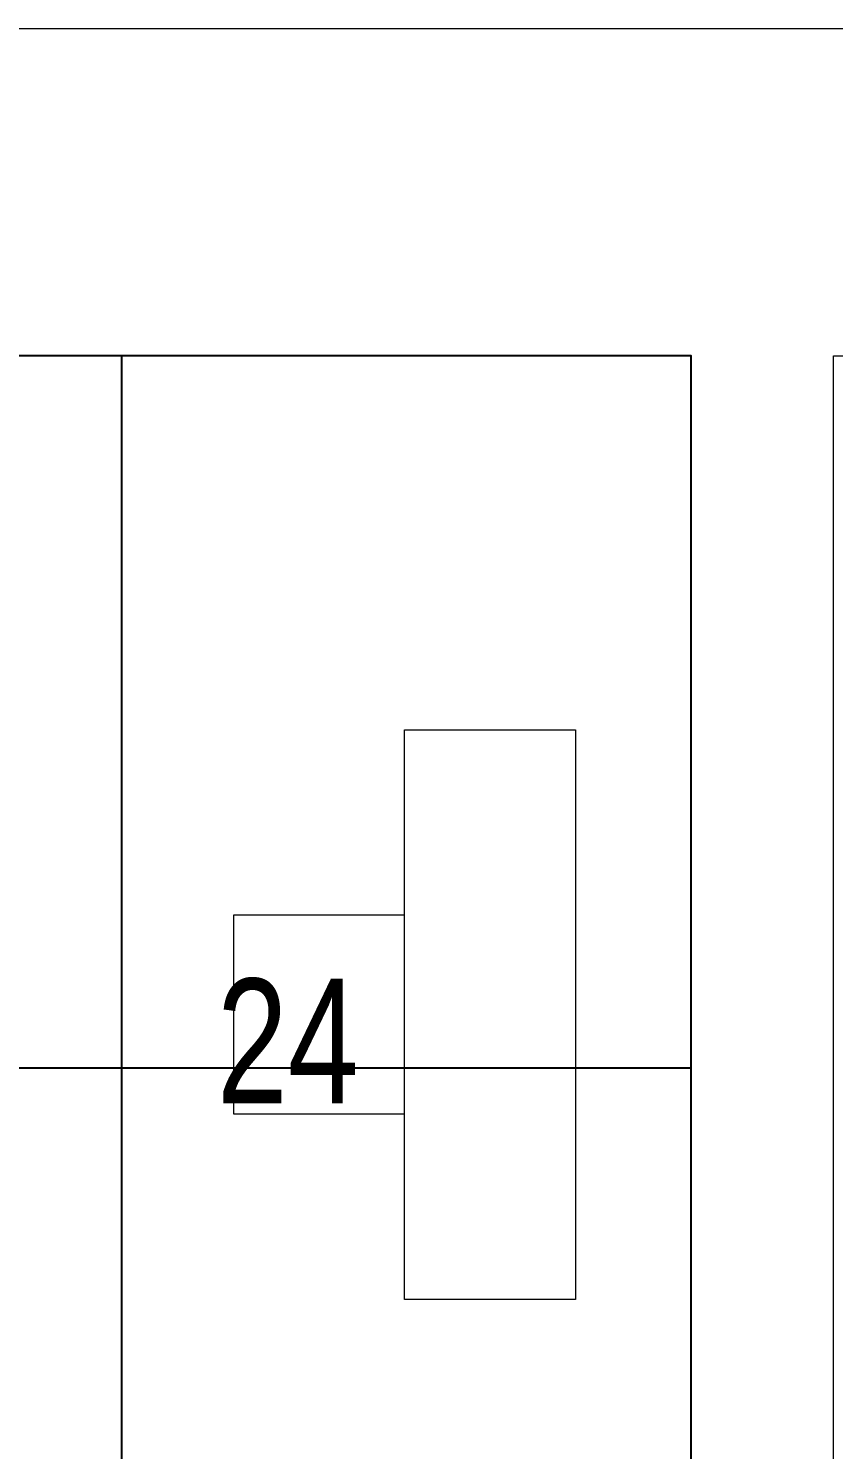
# Model space of a CAD drawing. Extents: x -12260 to 57327, y -29287 to 19916.
# Drawn here: x 22750 to 23316, y 7842 to 8840 of the extents above; entities that cross this region are included whole.
import ezdxf

# ---------------------------------------------------------------- set-up
doc = ezdxf.new("R2010")
doc.units = 0
doc.header["$LTSCALE"] = 0.25
doc.linetypes.add('DASHDOT', pattern=[25.4, 12.7, -6.35, 0, -6.35])
for name, color, linetype, lineweight in [('01-First Floor$0$72_EGR_EQP_TAG', 142, 'Continuous', 5), ('01-First Floor$0$LOADING', 253, 'Continuous', 5), ('01-First Floor$0$Walls', 251, 'Continuous', 5), ('E-LITE-CLNG-CNDT', 6, 'DASHDOT', 35)]:
    doc.layers.add(name, color=color, linetype=linetype, lineweight=lineweight)
doc.layers.add('01-First Floor$0$FALSE CEILING', color=251, linetype='Continuous')
doc.styles.add('01-First Floor$0$X3G_ENTITY_257CFD', font='swisscl.ttf', dxfattribs={"height": 200})

# ---------------------------------------------------------------- blocks, each defined once
blk = doc.blocks.new('01-First Floor$0$D.122.06.11')
for points in [[(285783, 4268), (285783, 4268), (285783, 4388), (285713, 4388), (285643, 4388), (285643, 4268)], [(285513, 4148), (285913, 4148), (285913, 4268), (285513, 4268), (285513, 4148)]]:
    blk.add_lwpolyline(points)
blk = doc.blocks.new('01-First Floor')
at = {"layer": '01-First Floor$0$FALSE CEILING', "linetype": 'Continuous'}
for p, q in [((22815.56, 5110), (22815.56, 8610)), ((19215.56, 8110), (23215.56, 8110))]:
    blk.add_line(p, q, dxfattribs=at)
at = {"layer": '01-First Floor$0$FALSE CEILING'}
blk.add_lwpolyline([(19215.56, 5110), (23215.56, 5110), (23215.56, 8610), (19215.56, 8610)], close=True, dxfattribs=at)
at = {"layer": '01-First Floor$0$Walls'}
for p, q in [((21886.9, 8840, 0), (23465.56, 8840)), ((21886.9, 8610, 0), (23215.56, 8610)), ((23215.56, 6150), (23215.56, 8610)), ((23315.56, 8610), (23465.56, 8610)), ((23315.56, 6150), (23315.56, 8610))]:
    blk.add_line(p, q, dxfattribs=at)
at = {"layer": '01-First Floor$0$LOADING', "xscale": -1, "rotation": 90}
blk.add_blockref('01-First Floor$0$D.122.06.11', (27282.18, 293860.42, -0.1), dxfattribs=at)
at = {"layer": '01-First Floor$0$72_EGR_EQP_TAG', "insert": (22932.09, 8172.64, -0.21), "char_height": 87.473, "attachment_point": 2, "style": '01-First Floor$0$X3G_ENTITY_257CFD'}
blk.add_mtext('24', dxfattribs=at)

msp = doc.modelspace()

# ---------------------------------------------------------------- block references
at = {"layer": 'E-LITE-CLNG-CNDT'}
msp.add_blockref('01-First Floor', (0, 0), dxfattribs=at)

doc.saveas('drawing.dxf')
